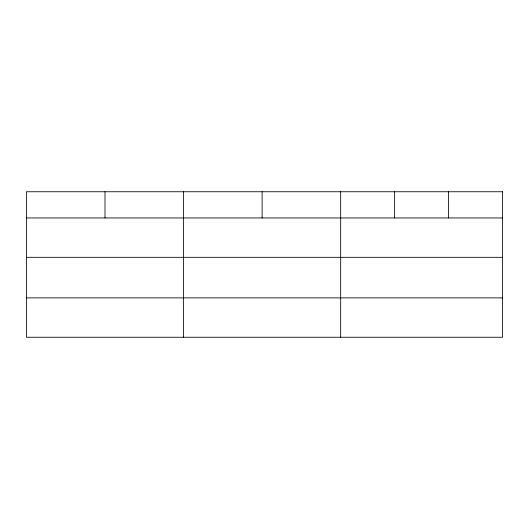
<?xml version="1.0" encoding="UTF-8"?>
<svg xmlns="http://www.w3.org/2000/svg" width="529" height="529" viewBox="0 0 529 529"><rect width="100%" height="100%" fill="white"/><g stroke="black" fill="none" stroke-linecap="round" stroke-linejoin="round"><path stroke-width="0.79" d="M26.45 217.955L502.55 217.955M26.45 257.319L502.55 257.319M26.45 297.88L502.55 297.88M448.592 191.749L448.592 217.955M394.634 191.749L394.634 217.955M340.676 191.749L340.676 337.251M262.119 191.749L262.119 217.955M183.563 191.749L183.563 337.251M105.007 191.749L105.007 217.955M502.55 191.749L26.45 191.749L26.45 337.251L502.55 337.251L502.55 191.749"/></g></svg>
